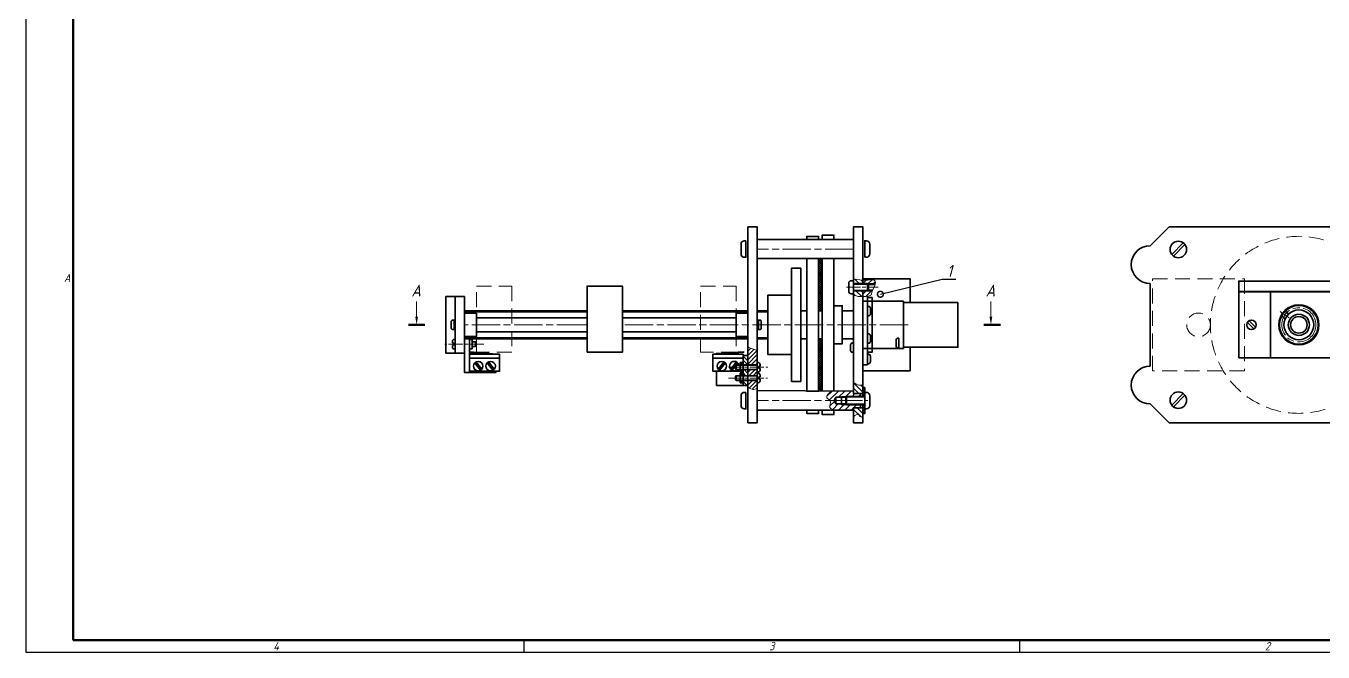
# Model space of a CAD drawing. Header units: millimetres. Extents: x -1043 to 2000, y -1432 to 1302.
# Drawn here: x 0 to 550, y -1432 to -1167 of the extents above; entities that cross this region are included whole.
import ezdxf
from ezdxf import colors
from ezdxf.entities.mleader import LeaderData, LeaderLine
from ezdxf.enums import TextEntityAlignment as Align
from ezdxf.math import Vec2, Vec3

# ---------------------------------------------------------------- set-up
doc = ezdxf.new("R2010")
doc.units = ezdxf.units.MM
for name, pattern in [('AM_ISO08W050', [18, 12, -1.5, 3, -1.5]), ('AM_ISO08W050x2', [9, 6, -0.75, 1.5, -0.75]), ('HIDDEN', [9.525, 6.35, -3.175])]:
    doc.linetypes.add(name, pattern=pattern)
doc.layers.get('0').update_dxf_attribs({"lineweight": 80})
for name, color, linetype, lineweight in [('AM_0', 7, 'Continuous', 35), ('AM_4', 3, 'Continuous', 15), ('AM_5', 3, 'Continuous', 15), ('AM_7', 4, 'AM_ISO08W050', 15), ('AM_8', 1, 'Continuous', 15), ('AM_BOR', 7, 'Continuous', 35), ('окружности', 100, 'HIDDEN', 15), ('основные', 7, 'Continuous', 35), ('оч жирные', 7, 'Continuous', 70), ('тонкие', 2, 'Continuous', 15)]:
    doc.layers.add(name, color=color, linetype=linetype, lineweight=lineweight)
doc.styles.add('ACGOSTTS', font='geniso.shx', dxfattribs={"oblique": 15})
doc.styles.get("Standard").update_dxf_attribs({"font": 'geniso.shx', "oblique": 15})
pattern_1 = [(135, (119.0101, -1816.3856), (-1.122532, -1.122532), [])]
pattern_2 = [(45, (50.6077, -1746.964), (-0.8980256, 0.8980256), [])]
pattern_3 = [(45, (50.60768, -1746.96402), (-0.21213203, 0.21213203), [])]
pattern_4 = [(45, (119.0101, -1816.38565), (-0.3535534, 0.3535534), [])]
pattern_5 = [(45, (-208.5956, -1819.1855), (-1.122532, 1.122532), [])]

# ---------------------------------------------------------------- blocks, each defined once
blk = doc.blocks.new('GOST_A1_LANDSCAPE')
at = {"layer": 'AM_BOR', "color": 1, "lineweight": 25}
for p, q in [((0, 594), (0, 0)), ((0, 0), (841, 0)), ((211, 5), (211, 0)), ((421, 5), (421, 0))]:
    blk.add_line(p, q, dxfattribs=at)
at = {"layer": 'AM_BOR', "color": 7, "lineweight": 50}
for p, q in [((20, 589), (20, 5)), ((20, 5), (836, 5))]:
    blk.add_line(p, q, dxfattribs=at)
at = {"layer": 'AM_BOR', "color": 1, "lineweight": 25, "style": 'ACGOSTTS', "oblique": 15}
for s, p in [('A', (17.5, 158.5)), ('4', (106, 2.5)), ('3', (316, 2.5)), ('2', (526, 2.5))]:
    blk.add_text(s, height=3.5, dxfattribs=at).set_placement(p, align=Align.MIDDLE_CENTER)
blk = doc.blocks.new('_DotSmall')
at = {"color": 0, "linetype": 'ByBlock', "const_width": 0.5}
blk.add_lwpolyline([(-0.0625, 0, 1), (0.0625, 0, 1)], format="xyb", close=True, dxfattribs=at)

msp = doc.modelspace()

# ---------------------------------------------------------------- hatches: boundary and pattern name
at = {"layer": 'AM_4'}
h = msp.add_hatch(dxfattribs=at)
h.set_pattern_fill('ANSI31', color=256, scale=0.5, angle=90, style=0)
h.set_pattern_definition([(135, (-208.5956, -1819.1855), (-1.122532, -1.122532), [])])
h.paths.add_polyline_path([(351.989, -1274.513), (350.58, -1274.191), (350.58, -1276.24), (354.58, -1276.24), (354.58, -1274.818), (354.304, -1274.812), (353.226, -1274.712)])
h.paths.add_polyline_path([(354.58, -1279.32), (352.74, -1279.32), (350.58, -1279.32), (350.58, -1280.53), (350.58, -1280.95), (351.061, -1281.261), (351.726, -1281.491), (352.525, -1281.648), (353.406, -1281.739), (354.319, -1281.772), (354.58, -1281.767)])
h = msp.add_hatch(dxfattribs=at)
h.set_pattern_fill('ANSI31', color=256, scale=0.5, style=0)
h.set_pattern_definition(pattern_5)
h.paths.add_polyline_path([(359.844, -1275.419), (359.779, -1275.237), (359.686, -1275.073), (359.562, -1274.929), (359.4, -1274.806), (359.195, -1274.709), (358.942, -1274.638), (358.634, -1274.597), (358.266, -1274.588), (357.833, -1274.613), (357.327, -1274.67), (356.736, -1274.741), (356.045, -1274.804), (355.239, -1274.835), (354.58, -1274.818), (354.58, -1276.24), (356.58, -1276.24), (359.857, -1276.24), (359.883, -1276.071), (359.896, -1275.836), (359.883, -1275.619)])
h = msp.add_hatch(dxfattribs=at)
h.set_pattern_fill('ANSI31', color=256, scale=0.5, style=0)
h.set_pattern_definition(pattern_5)
h.paths.add_polyline_path([(354.58, -1279.32), (354.58, -1281.767), (355.212, -1281.754), (356.034, -1281.693), (356.734, -1281.597), (357.274, -1281.472), (357.667, -1281.321), (357.94, -1281.143), (358.119, -1280.939), (358.229, -1280.712), (358.298, -1280.461), (358.352, -1280.187), (358.417, -1279.892), (358.513, -1279.576), (358.61, -1279.32)])
at = {"layer": 'AM_8'}
h = msp.add_hatch(dxfattribs=at)
h.set_pattern_fill('_U', color=256, scale=0.61, angle=45, style=0, double=1, pattern_type=0)
h.set_pattern_definition([(45, (54.6077, -1744.9251), (-0.43133514, 0.43133514), []), (135, (54.6077, -1744.9251), (-0.43133514, -0.43133514), [])])
h.paths.add_polyline_path([(335.83, -1265.608), (335.83, -1287.722), (337.326, -1287.722), (337.326, -1299.722), (335.83, -1299.722), (335.83, -1321.837), (337.33, -1321.837), (337.33, -1265.608)])
h = msp.add_hatch(dxfattribs=at)
h.set_pattern_fill('ANSI31', color=256, scale=0.4, angle=90, style=0)
h.set_pattern_definition([(135, (50.6077, -1746.964), (-0.8980256, -0.8980256), [])])
h.paths.add_polyline_path([(305.851, -1306.716), (303.851, -1306.716), (303.851, -1310.686), (305.851, -1310.686)])
h.paths.add_polyline_path([(305.851, -1312.686), (303.851, -1312.686), (303.851, -1315.278), (305.851, -1315.278)])
h.paths.add_polyline_path([(303.851, -1319.405), (305.851, -1319.405), (305.851, -1317.278), (303.851, -1317.278), (303.851, -1318.242)])
h = msp.add_hatch(dxfattribs=at)
h.set_pattern_fill('ANSI31', color=256, scale=0.4, style=0)
h.set_pattern_definition(pattern_2)
h.paths.add_polyline_path([(309.851, -1304.541), (309.092, -1304.277), (308.112, -1304.071), (307.261, -1303.713), (306.425, -1303.45), (305.851, -1303.317), (305.851, -1310.686), (309.851, -1310.686)])
h.paths.add_polyline_path([(309.204, -1320.925), (309.851, -1320.568), (309.851, -1319.01), (309.851, -1317.278), (305.851, -1317.278), (305.851, -1318.242), (305.851, -1319.405), (305.851, -1319.831), (306.068, -1320.203), (307.937, -1321.122)])
h = msp.add_hatch(dxfattribs=at)
h.set_pattern_fill('_U', color=256, scale=0.3, angle=45, style=0, pattern_type=0)
h.set_pattern_definition(pattern_3)
h.paths.add_polyline_path([(302.651, -1310.686), (303.851, -1310.686), (303.851, -1309.686), (302.651, -1309.686)])
h = msp.add_hatch(dxfattribs=at)
h.set_pattern_fill('_U', color=256, scale=0.3, angle=45, style=0, pattern_type=0)
h.set_pattern_definition(pattern_3)
h.paths.add_polyline_path([(303.851, -1313.42), (303.851, -1312.686), (302.651, -1312.686), (302.651, -1313.686), (303.851, -1313.686)])
h = msp.add_hatch(dxfattribs=at)
h.set_pattern_fill('ANSI31', color=256, scale=0.4, style=0)
h.set_pattern_definition(pattern_2)
h.paths.add_polyline_path([(309.851, -1314.242), (309.851, -1312.686), (305.851, -1312.686), (305.851, -1315.278), (309.851, -1315.278)])
h = msp.add_hatch(dxfattribs=at)
h.set_pattern_fill('_U', color=256, scale=0.3, angle=45, style=0, pattern_type=0)
h.set_pattern_definition(pattern_3)
h.paths.add_polyline_path([(302.651, -1314.242), (302.651, -1315.278), (303.851, -1315.278), (303.851, -1314.242)])
h = msp.add_hatch(dxfattribs=at)
h.set_pattern_fill('_U', color=256, scale=0.3, angle=45, style=0, pattern_type=0)
h.set_pattern_definition(pattern_3)
h.paths.add_polyline_path([(302.651, -1318.242), (303.851, -1318.242), (303.851, -1317.278), (302.651, -1317.278)])
h = msp.add_hatch(dxfattribs=at)
h.set_pattern_fill('ANSI31', color=256, scale=0.5, angle=90, style=0)
h.set_pattern_definition(pattern_1)
edge = h.paths.add_edge_path()
edge.add_spline(control_points=[(354.58, -1319.122), (353.994, -1319.222), (352.542, -1319.472), (351.313, -1318.609), (350.58, -1318.094)], knot_values=[0, 0, 0, 0, 1.7258996, 4.2776179, 4.2776179, 4.2776179, 4.2776179], degree=3, periodic=0)
edge.add_line((350.58, -1318.094), (350.58, -1322.837))
edge.add_line((350.58, -1322.837), (353.58, -1322.837))
edge.add_line((353.58, -1322.837), (354.58, -1322.837))
edge.add_line((354.58, -1322.837), (354.58, -1319.122))
edge = h.paths.add_edge_path()
edge.add_spline(control_points=[(354.58, -1332.729), (354.269, -1332.784), (353.47, -1332.924), (352.644, -1331.004), (351.379, -1332.025), (350.58, -1332.669)], knot_values=[0, 0, 0, 0, 0.8745598, 2.2433555, 4.5836616, 4.5836616, 4.5836616, 4.5836616], degree=3, periodic=0)
edge.add_line((350.58, -1332.669), (350.643, -1331.708))
edge.add_line((350.643, -1331.708), (354.643, -1331.708))
edge.add_line((354.643, -1331.708), (354.58, -1332.729))
edge = h.paths.add_edge_path()
edge.add_spline(control_points=[(350.58, -1332.669), (351.379, -1332.025), (352.644, -1331.004), (353.47, -1332.924), (354.269, -1332.784), (354.58, -1332.729)], knot_values=[0, 0, 0, 0, 2.3403061, 3.7091018, 4.5836616, 4.5836616, 4.5836616, 4.5836616], degree=3, periodic=0)
edge.add_line((354.58, -1332.729), (354.58, -1328.837))
edge.add_line((354.58, -1328.837), (353.58, -1328.837))
edge.add_line((353.58, -1328.837), (350.58, -1328.837))
edge.add_line((350.58, -1328.837), (350.58, -1329.837))
edge.add_line((350.58, -1329.837), (350.58, -1332.669))
h = msp.add_hatch(dxfattribs=at)
h.set_pattern_fill('ANSI31', color=256, scale=0.6, style=0)
h.set_pattern_definition([(45, (119.0101, -1816.3856), (-1.3470384, 1.3470384), [])])
edge = h.paths.add_edge_path()
edge.add_line((353.58, -1322.837), (350.58, -1322.837))
edge.add_line((350.58, -1322.837), (350.58, -1321.837))
edge.add_line((350.58, -1321.837), (341.341, -1321.772))
edge.add_spline(control_points=[(341.341, -1321.772), (340.096, -1322.813), (338.223, -1324.379), (340.351, -1325.337), (340.634, -1325.837)], knot_values=[0, 0, 0, 0, 3.4667411, 5.2138903, 5.2138903, 5.2138903, 5.2138903], degree=3, periodic=0)
edge.add_line((340.634, -1325.837), (342.358, -1325.837))
edge.add_line((342.358, -1325.837), (343.18, -1324.411))
edge.add_line((343.18, -1324.411), (344.98, -1324.411))
edge.add_line((344.98, -1324.411), (345.58, -1324.087))
edge.add_line((345.58, -1324.087), (353.58, -1324.087))
edge.add_line((353.58, -1324.087), (353.58, -1322.837))
edge = h.paths.add_edge_path()
edge.add_line((353.58, -1327.587), (347.621, -1327.587))
edge.add_line((347.621, -1327.587), (345.58, -1327.587))
edge.add_line((345.58, -1327.587), (344.98, -1327.262))
edge.add_line((344.98, -1327.262), (343.18, -1327.262))
edge.add_line((343.18, -1327.262), (342.358, -1325.837))
edge.add_line((342.358, -1325.837), (340.634, -1325.837))
edge.add_spline(control_points=[(340.634, -1325.837), (341.117, -1326.689), (339.654, -1329.315), (342.023, -1329.668), (343.154, -1329.837)], knot_values=[5.2138903, 5.2138903, 5.2138903, 5.2138903, 8.1895192, 10.9098806, 10.9098806, 10.9098806, 10.9098806], degree=3, periodic=0)
edge.add_line((343.154, -1329.837), (350.58, -1329.837))
edge.add_line((350.58, -1329.837), (350.58, -1328.837))
edge.add_line((350.58, -1328.837), (353.58, -1328.837))
edge.add_line((353.58, -1328.837), (353.58, -1327.587))
h = msp.add_hatch(dxfattribs=at)
h.set_pattern_fill('_U', color=256, scale=0.5, angle=45, style=0, pattern_type=0)
h.set_pattern_definition(pattern_4)
h.paths.add_polyline_path([(354.58, -1320.337), (354.58, -1323.722), (355.38, -1323.722), (355.38, -1320.337)])
h = msp.add_hatch(dxfattribs=at)
h.set_pattern_fill('ANSI31', color=256, scale=0.5, angle=90, style=0)
h.set_pattern_definition(pattern_1)
edge = h.paths.add_edge_path()
edge.add_line((350.58, -1328.837), (350.58, -1329.837))
edge.add_line((350.58, -1329.837), (350.58, -1332.669))
edge.add_spline(control_points=[(350.58, -1332.669), (351.379, -1332.025), (352.644, -1331.004), (353.47, -1332.924), (354.269, -1332.784), (354.58, -1332.729)], knot_values=[0, 0, 0, 0, 2.3403061, 3.7091018, 4.5836616, 4.5836616, 4.5836616, 4.5836616], degree=3, periodic=0)
edge.add_line((354.58, -1332.729), (354.58, -1328.837))
edge.add_line((354.58, -1328.837), (353.58, -1328.837))
edge.add_line((353.58, -1328.837), (350.58, -1328.837))
h = msp.add_hatch(dxfattribs=at)
h.set_pattern_fill('_U', color=256, scale=0.5, angle=45, style=0, pattern_type=0)
h.set_pattern_definition(pattern_4)
h.paths.add_polyline_path([(355.38, -1331.337), (355.38, -1327.951), (354.58, -1327.951), (354.58, -1331.337)])

# ---------------------------------------------------------------- linework, layer by layer
at = {"layer": 'AM_0'}
for p, q in [((358.681, -1276.573), (359.787, -1276.573)), ((345.58, -1327.587), (345.58, -1324.087)), ((342.358, -1325.837), (343.18, -1324.411)), ((342.358, -1325.837), (343.18, -1327.262)), ((347.38, -1324.411), (343.18, -1324.411)), ((343.18, -1327.262), (343.18, -1324.411)), ((347.38, -1327.262), (343.18, -1327.262))]:
    msp.add_line(p, q, dxfattribs=at)
at = {"layer": 'AM_4'}
for p, q in [((356.93, -1276.573), (350.58, -1276.573)), ((356.93, -1278.986), (350.58, -1278.986)), ((356.541, -1276.24), (359.867, -1276.24)), ((356.541, -1279.32), (358.61, -1279.32)), ((300.664, -1310.903), (309.851, -1310.903)), ((300.664, -1312.47), (309.851, -1312.47)), ((300.664, -1315.494), (309.851, -1315.494)), ((300.664, -1317.061), (309.851, -1317.061)), ((345.58, -1324.087), (344.98, -1324.411)), ((354.53, -1324.087), (345.58, -1324.087)), ((345.58, -1327.587), (344.98, -1327.262)), ((354.53, -1327.587), (345.58, -1327.587)), ((347.38, -1324.411), (355.38, -1324.411)), ((347.38, -1327.262), (355.38, -1327.262))]:
    msp.add_line(p, q, dxfattribs=at)
for points in [[(350.58, -1274.191), (351.989, -1274.513), (353.226, -1274.712), (354.304, -1274.812), (355.239, -1274.835), (356.045, -1274.804), (356.736, -1274.741), (357.327, -1274.67), (357.833, -1274.613), (358.266, -1274.588), (358.634, -1274.597), (358.942, -1274.638), (359.195, -1274.709), (359.4, -1274.806), (359.562, -1274.929), (359.686, -1275.073), (359.779, -1275.237), (359.844, -1275.419), (359.883, -1275.619), (359.896, -1275.836), (359.883, -1276.071), (359.844, -1276.324), (359.78, -1276.595), (359.69, -1276.884), (359.575, -1277.192), (359.436, -1277.517), (359.28, -1277.855), (359.115, -1278.202), (358.947, -1278.552), (358.786, -1278.901), (358.639, -1279.244), (358.513, -1279.576), (358.417, -1279.892), (358.352, -1280.187), (358.298, -1280.461), (358.229, -1280.712), (358.119, -1280.939), (357.94, -1281.143), (357.667, -1281.321), (357.274, -1281.472), (356.734, -1281.597), (356.034, -1281.693), (355.212, -1281.754), (354.319, -1281.772), (353.406, -1281.739), (352.525, -1281.648), (351.726, -1281.491), (351.061, -1281.261), (350.58, -1280.95)], [(305.851, -1303.152), (309.851, -1304.541)], [(309.851, -1320.568), (309.254, -1320.844), (308.778, -1321.035), (308.377, -1321.135), (308.003, -1321.139), (307.611, -1321.04), (307.153, -1320.833), (306.582, -1320.512), (305.851, -1320.072)]]:
    msp.add_lwpolyline(points, dxfattribs=at)
at = {"layer": 'AM_5'}
for p, q in [((165.512, -1283.903), (165.512, -1290.222)), ((408.817, -1283.903), (408.817, -1290.222))]:
    msp.add_line(p, q, dxfattribs=at)
at = {"layer": 'AM_5', "linetype": 'Continuous'}
for points in [[(164.928, -1290.222), (166.095, -1290.222), (165.512, -1293.722)], [(408.233, -1290.222), (409.4, -1290.222), (408.817, -1293.722)]]:
    msp.add_trace(points, dxfattribs=at)
at = {"layer": 'AM_7'}
for p, q in [((350.58, -1261.608), (309.851, -1261.608)), ((236.851, -1293.722), (185.851, -1293.722)), ((237.714, -1293.722), (236.851, -1293.722)), ((373.773, -1293.722), (252.714, -1293.722)), ((350.58, -1325.837), (309.851, -1325.837))]:
    msp.add_line(p, q, dxfattribs=at)
at = {"layer": 'AM_7', "linetype": 'AM_ISO08W050x2'}
for p, q in [((347.58, -1277.78), (361.08, -1277.78)), ((531.371, -1288.062), (535.236, -1290.823)), ((194.039, -1301.918), (177.42, -1301.918)), ((297.664, -1311.686), (314.283, -1311.686)), ((297.664, -1316.278), (314.209, -1316.278)), ((339.358, -1325.837), (357.58, -1325.837))]:
    msp.add_line(p, q, dxfattribs=at)
at = {"layer": 'AM_7'}
msp.add_circle((539.285, -1293.722), 7.25, dxfattribs=at)
at = {"layer": 'окружности'}
for points in [[(477.285, -1274.222), (516.285, -1274.222), (516.285, -1313.222), (477.285, -1313.222)], [(190.851, -1277.337), (205.851, -1277.337), (205.851, -1305.337), (190.851, -1305.337)], [(285.851, -1277.337), (300.851, -1277.337), (300.851, -1305.337), (285.851, -1305.337)]]:
    msp.add_lwpolyline(points, close=True, dxfattribs=at)
for centre, radius in [((539.285, -1293.722), 37.5), ((496.785, -1293.722), 5)]:
    msp.add_circle(centre, radius, dxfattribs=at)
at = {"layer": 'основные'}
for p, q in [((490.324, -1258.999), (485.414, -1263.887)), ((486.119, -1264.595), (491.029, -1259.708)), ((305.851, -1276.663), (305.851, -1277.663)), ((305.851, -1280.663), (305.851, -1279.663)), ((350.58, -1276.24), (356.58, -1276.24)), ((350.58, -1279.32), (356.58, -1279.32)), ((358.61, -1279.32), (352.74, -1279.32)), ((356.93, -1276.573), (356.58, -1276.24)), ((356.58, -1276.24), (356.58, -1279.32)), ((356.58, -1279.32), (356.93, -1278.986)), ((356.89, -1276.573), (358.681, -1276.573)), ((356.89, -1278.986), (358.75, -1278.986)), ((356.93, -1278.986), (356.93, -1276.573)), ((513.785, -1279.722), (513.785, -1307.722)), ((564.785, -1279.722), (513.785, -1279.722)), ((527.285, -1279.722), (527.285, -1307.722)), ((369.834, -1283.722), (354.58, -1283.722)), ((356.58, -1310.722), (356.581, -1281.618)), ((356.58, -1285.616), (356.58, -1282.536)), ((369.834, -1283.722), (358.58, -1283.722)), ((369.834, -1283.722), (371.834, -1283.722)), ((371.834, -1283.722), (371.834, -1303.778)), ((371.834, -1283.722), (371.834, -1303.778)), ((185.851, -1288.277), (237.714, -1288.277)), ((252.714, -1288.277), (305.851, -1288.277)), ((309.851, -1288.277), (314.28, -1288.277)), ((328.28, -1287.722), (330.83, -1287.722)), ((335.83, -1287.722), (337.326, -1287.722)), ((337.33, -1288.222), (337.33, -1299.222)), ((342.33, -1288.222), (342.33, -1299.222)), ((345.819, -1287.722), (345.819, -1299.722)), ((356.58, -1303.778), (356.58, -1288.055)), ((350.58, -1293.722), (350.58, -1296.222)), ((520.216, -1295.443), (517.471, -1292.711)), ((518.176, -1292.002), (520.921, -1294.734)), ((181.151, -1301.418), (180.651, -1301.418)), ((181.151, -1302.418), (181.151, -1301.418)), ((185.851, -1299.168), (237.714, -1299.168)), ((252.714, -1299.168), (305.851, -1299.168)), ((309.851, -1299.168), (314.28, -1299.168)), ((330.83, -1299.722), (328.28, -1299.722)), ((335.83, -1299.722), (337.326, -1299.722)), ((350.58, -1303.369), (350.58, -1302.369)), ((180.651, -1302.418), (181.151, -1302.418)), ((187.851, -1304.155), (187.851, -1304.426)), ((199.331, -1306.185), (187.851, -1305.221)), ((197.998, -1306.196), (197.398, -1306.196)), ((199.4, -1306.191), (199.331, -1306.185)), ((199.4, -1306.191), (199.4, -1306.191)), ((292.302, -1305.942), (292.372, -1305.936)), ((292.302, -1306.214), (292.302, -1305.942)), ((292.372, -1305.936), (304.088, -1305.143)), ((293.704, -1306.196), (294.304, -1306.196)), ((304.088, -1305.143), (304.111, -1305.346)), ((354.58, -1303.778), (369.834, -1303.778)), ((358.58, -1303.778), (369.834, -1303.778)), ((369.834, -1303.778), (371.834, -1303.778)), ((513.785, -1307.722), (564.785, -1307.722)), ((513.785, -1307.722), (564.785, -1307.722)), ((190.851, -1310.781), (190.126, -1309.868)), ((190.661, -1309.442), (193.117, -1312.525)), ((192.575, -1312.954), (190.851, -1310.781)), ((197.834, -1312.954), (195.385, -1309.868)), ((195.92, -1309.442), (198.375, -1312.525)), ((295.783, -1309.442), (293.327, -1312.525)), ((293.869, -1312.954), (296.317, -1309.868)), ((301.041, -1309.442), (298.586, -1312.525)), ((299.128, -1312.954), (300.664, -1311.018)), ((300.851, -1310.781), (301.576, -1309.868)), ((311.051, -1311.186), (310.551, -1311.186)), ((310.551, -1311.186), (310.551, -1312.186)), ((310.551, -1312.186), (311.051, -1312.186)), ((356.58, -1310.722), (354.58, -1310.722)), ((311.051, -1315.742), (310.551, -1315.742)), ((310.551, -1315.742), (310.551, -1316.742)), ((310.551, -1316.742), (311.051, -1316.742)), ((347.621, -1324.087), (347.38, -1324.411)), ((347.621, -1324.087), (355.38, -1324.087)), ((347.621, -1324.087), (347.621, -1327.587)), ((353.58, -1322.837), (354.58, -1322.837)), ((354.58, -1323.722), (355.38, -1323.722)), ((490.324, -1322.849), (485.414, -1327.737)), ((486.119, -1328.445), (491.029, -1323.558)), ((347.38, -1324.411), (347.38, -1327.262)), ((347.621, -1327.587), (347.38, -1327.262)), ((347.621, -1327.587), (355.38, -1327.587)), ((353.58, -1328.837), (354.58, -1328.837)), ((354.58, -1327.951), (355.38, -1327.951))]:
    msp.add_line(p, q, dxfattribs=at)
for points in [[(305.851, -1279.663), (305.851, -1252.222), (309.851, -1252.222), (309.851, -1324.411)], [(354.58, -1276.24), (354.58, -1252.222), (350.58, -1252.222), (350.58, -1322.837)], [(476.285, -1260.222), (484.285, -1252.222), (573.285, -1252.222), (581.285, -1260.222)], [(335.83, -1257.608), (335.83, -1256.241), (330.83, -1256.241), (330.83, -1257.608)], [(342.33, -1257.608), (342.33, -1255.722), (337.33, -1255.722), (337.33, -1257.608)], [(330.83, -1265.608), (330.83, -1321.837)], [(335.83, -1265.608), (335.83, -1291.222)], [(335.83, -1291.222), (335.83, -1265.608)], [(337.33, -1265.608), (337.33, -1288.222)], [(337.33, -1288.222), (337.33, -1265.608)], [(342.33, -1288.222), (342.33, -1265.608)], [(354.58, -1276.24), (354.58, -1274.222), (374.58, -1274.222), (374.58, -1284.222)], [(309.851, -1327.262), (309.851, -1335.222), (305.851, -1335.222), (305.851, -1279.663)], [(354.58, -1282.536), (354.58, -1279.32)], [(354.58, -1282.536), (354.58, -1279.32)], [(354.58, -1282.536), (354.58, -1279.32)], [(354.58, -1279.722), (354.58, -1282.536)], [(476.285, -1311.222), (476.285, -1276.222)], [(345.819, -1287.722), (345.819, -1285.618), (342.33, -1285.64), (342.33, -1288.222)], [(374.58, -1303.222), (374.58, -1313.222), (354.58, -1313.222), (354.58, -1282.536)], [(354.58, -1285.616), (354.58, -1307.722)], [(354.58, -1324.087), (354.58, -1285.616)], [(358.58, -1301.737), (358.58, -1282.195), (356.58, -1282.195), (356.562, -1299.527)], [(358.58, -1285.708), (358.58, -1305.25), (356.58, -1305.25), (356.562, -1287.917)], [(237.714, -1287.722), (185.851, -1287.722), (185.851, -1299.722), (237.714, -1299.722)], [(185.851, -1296.722), (185.851, -1290.722)], [(190.851, -1290.722), (237.714, -1290.722)], [(255.851, -1287.722), (252.714, -1287.722)], [(252.714, -1290.722), (300.851, -1290.722)], [(305.851, -1287.722), (255.851, -1287.722)], [(305.851, -1290.722), (305.851, -1296.722)], [(314.28, -1287.722), (309.851, -1287.722)], [(345.819, -1299.722), (350.58, -1299.722), (350.58, -1287.722), (345.819, -1287.722)], [(237.714, -1296.722), (190.851, -1296.722)], [(300.851, -1296.722), (252.714, -1296.722)], [(335.83, -1296.222), (335.83, -1321.837)], [(335.83, -1321.837), (335.83, -1296.222)], [(189.051, -1300.863), (190.513, -1300.863), (190.701, -1301.08), (190.701, -1302.647), (190.513, -1302.863), (190.513, -1300.863), (190.513, -1302.863), (189.051, -1302.863)], [(252.714, -1299.722), (255.851, -1299.722)], [(255.851, -1299.722), (305.851, -1299.722)], [(309.851, -1299.722), (314.28, -1299.722)], [(337.33, -1299.222), (337.33, -1321.837)], [(337.33, -1321.837), (337.33, -1299.222)], [(342.33, -1321.837), (342.33, -1299.222)], [(342.33, -1299.222), (342.33, -1301.722), (345.819, -1301.75), (345.819, -1299.722)], [(197.698, -1306.196), (197.698, -1306.196), (192.055, -1305.894), (187.824, -1305.488)], [(189.051, -1313.42), (200.651, -1313.42), (200.651, -1306.196), (187.851, -1306.196), (187.851, -1313.42)], [(187.851, -1306.196), (187.904, -1313.914), (199.092, -1313.914), (199.092, -1313.42)], [(187.851, -1313.42), (200.651, -1313.42), (200.651, -1307.821), (187.851, -1307.821), (187.851, -1313.42)], [(302.651, -1313.42), (291.051, -1313.42), (291.051, -1306.196), (303.851, -1306.196), (303.851, -1313.42)], [(302.651, -1313.42), (291.051, -1313.42), (291.051, -1307.821), (303.851, -1307.821), (303.851, -1313.42)], [(292.453, -1306.196), (292.453, -1306.196), (300.063, -1305.579), (304.111, -1305.346)], [(303.851, -1306.196), (303.799, -1319.405), (292.611, -1319.405), (292.611, -1313.42)], [(357.78, -1307.722), (357.78, -1308.698)], [(309.851, -1312.686), (300.851, -1312.686), (300.664, -1312.47), (300.664, -1310.903), (300.851, -1310.686), (300.851, -1312.686), (300.851, -1310.686), (309.851, -1310.686)], [(309.851, -1317.278), (300.851, -1317.278), (300.664, -1317.061), (300.664, -1315.494), (300.851, -1315.278), (300.851, -1317.278), (300.851, -1315.278), (309.851, -1315.278)], [(350.58, -1322.837), (350.58, -1321.837), (309.851, -1321.549), (309.851, -1327.262)], [(353.58, -1324.087), (353.58, -1322.837), (350.58, -1322.837), (350.58, -1322.837)], [(354.58, -1324.087), (354.58, -1320.337), (355.38, -1320.337), (355.38, -1331.337), (354.58, -1331.337), (354.58, -1327.587)], [(309.851, -1327.262), (309.851, -1329.837), (350.58, -1329.837), (350.58, -1328.837)], [(330.83, -1329.837), (330.83, -1331.241), (335.83, -1331.241), (335.83, -1329.837)], [(337.33, -1329.837), (337.33, -1331.722), (342.33, -1331.722), (342.33, -1329.837)], [(350.58, -1328.837), (350.58, -1328.837), (353.58, -1328.837), (353.58, -1327.587)], [(350.58, -1329.837), (350.58, -1335.222), (354.58, -1335.222), (354.58, -1327.587)], [(581.285, -1327.222), (581.285, -1327.222), (573.285, -1335.222), (484.285, -1335.222), (476.285, -1327.222)]]:
    msp.add_lwpolyline(points, dxfattribs=at)
for points in [[(305.051, -1258.108), (304.351, -1258.108, 0.4142136), (302.951, -1259.508), (302.951, -1263.708, 0.4142136), (304.351, -1265.108), (305.051, -1265.108)], [(355.38, -1265.108), (356.08, -1265.108, 0.4142136), (357.48, -1263.708), (357.48, -1259.508, 0.4142136), (356.08, -1258.108), (355.38, -1258.108)], [(349.58, -1275.03), (350.58, -1275.03), (350.58, -1280.53), (349.58, -1280.53, -0.4142136), (348.58, -1279.53), (348.58, -1276.03, -0.4142136)], [(305.051, -1322.337), (304.351, -1322.337, 0.4142136), (302.951, -1323.737), (302.951, -1327.937, 0.4142136), (304.351, -1329.337), (305.051, -1329.337)], [(355.38, -1329.337), (356.08, -1329.337, 0.4142136), (357.48, -1327.937), (357.48, -1323.737, 0.4142136), (356.08, -1322.337), (355.38, -1322.337)]]:
    msp.add_lwpolyline(points, format="xyb", close=True, dxfattribs=at)
for points in [[(350.567, -1257.608), (309.851, -1257.608), (309.851, -1265.608), (350.567, -1265.608)], [(330.83, -1265.608), (335.83, -1265.608), (335.83, -1321.837), (330.83, -1321.837)], [(324.28, -1269.722), (324.28, -1317.722), (328.28, -1317.722), (328.28, -1269.722)], [(237.714, -1305.337), (252.734, -1305.337), (252.734, -1277.337), (237.714, -1277.337)], [(513.785, -1279.622), (564.538, -1279.622), (564.538, -1275.182), (513.785, -1275.182)], [(185.851, -1281.719), (185.851, -1305.725), (177.851, -1305.725), (177.851, -1281.719)], [(185.851, -1281.719), (181.851, -1281.719), (181.851, -1305.725), (185.851, -1305.725)], [(324.28, -1281.222), (324.28, -1306.222), (314.28, -1306.222), (314.28, -1281.222)], [(394.834, -1284.222), (394.834, -1303.222), (371.834, -1303.222), (371.834, -1284.222)], [(190.851, -1288.722), (190.851, -1298.722), (185.851, -1298.722), (185.851, -1288.722)], [(305.851, -1288.722), (305.851, -1298.722), (300.851, -1298.722), (300.851, -1288.722)], [(187.851, -1299.722), (185.851, -1299.722), (185.851, -1313.961), (187.851, -1313.961)], [(189.051, -1303.918), (187.851, -1303.918), (187.851, -1299.918), (189.051, -1299.918)], [(200.651, -1306.196), (187.851, -1306.196), (187.851, -1307.821), (200.651, -1307.821)], [(291.051, -1306.196), (303.851, -1306.196), (303.851, -1307.821), (291.051, -1307.821)], [(303.851, -1306.716), (305.851, -1306.716), (305.851, -1319.405), (303.851, -1319.405)], [(302.651, -1309.686), (303.851, -1309.686), (303.851, -1313.686), (302.651, -1313.686)], [(302.651, -1314.242), (303.851, -1314.242), (303.851, -1318.242), (302.651, -1318.242)]]:
    msp.add_lwpolyline(points, close=True, dxfattribs=at)
for points in [[(357.768, -1288.417), (357.768, -1289.117, -0.4142136), (356.968, -1289.917), (356.568, -1289.917), (356.568, -1285.917), (356.968, -1285.917, -0.4142136), (357.768, -1286.717), (357.768, -1288.417)], [(180.151, -1293.222), (180.151, -1292.522, -0.4142136), (180.951, -1291.722), (181.351, -1291.722), (181.351, -1295.722), (180.951, -1295.722, -0.4142136), (180.151, -1294.922), (180.151, -1293.222)], [(311.551, -1294.222), (311.551, -1294.922, -0.4142136), (310.751, -1295.722), (310.351, -1295.722), (310.351, -1291.722), (310.751, -1291.722, -0.4142136), (311.551, -1292.522), (311.551, -1294.222)], [(180.651, -1302.418), (180.651, -1303.118, 0.4142136), (181.451, -1303.918), (181.851, -1303.918), (181.851, -1299.918), (181.451, -1299.918, 0.4142136), (180.651, -1300.718), (180.651, -1301.418)], [(349.38, -1303.869), (349.38, -1304.569, 0.4142136), (350.18, -1305.369), (350.58, -1305.369), (350.58, -1301.369), (350.18, -1301.369, 0.4142136), (349.38, -1302.169), (349.38, -1303.869)], [(357.768, -1299.027), (357.768, -1298.327, 0.4142136), (356.968, -1297.527), (356.568, -1297.527), (356.568, -1301.527), (356.968, -1301.527, 0.4142136), (357.768, -1300.727), (357.768, -1299.027)], [(368.634, -1300.911), (368.634, -1300.211, -0.4142136), (369.434, -1299.411), (369.834, -1299.411), (369.834, -1303.411), (369.434, -1303.411, -0.4142136), (368.634, -1302.611), (368.634, -1300.911)], [(357.78, -1307.698), (357.78, -1306.998, 0.4142136), (356.98, -1306.198), (356.58, -1306.198), (356.58, -1310.198), (356.98, -1310.198, 0.4142136), (357.78, -1309.398), (357.78, -1307.698)], [(357.78, -1308.698), (357.78, -1309.398, -0.4142136), (356.98, -1310.198), (356.58, -1310.198), (356.58, -1307.722)], [(311.051, -1311.186), (311.051, -1310.486, 0.4142136), (310.251, -1309.686), (309.851, -1309.686), (309.851, -1313.686), (310.251, -1313.686, 0.4142136), (311.051, -1312.886), (311.051, -1312.186)], [(311.051, -1315.742), (311.051, -1315.042, 0.4142136), (310.251, -1314.242), (309.851, -1314.242), (309.851, -1318.242), (310.251, -1318.242, 0.4142136), (311.051, -1317.442), (311.051, -1316.742)]]:
    msp.add_lwpolyline(points, format="xyb", dxfattribs=at)
for centre, radius in [((488.221, -1261.797), 3.5), ((539.285, -1293.722), 8.5), ((539.285, -1293.722), 8.2), ((539.285, -1293.722), 6.3), ((539.285, -1293.722), 4.5), ((539.285, -1293.722), 3.5), ((519.196, -1293.722), 2), ((191.608, -1311.196), 2), ((196.881, -1311.196), 2), ((294.822, -1311.196), 2), ((488.221, -1325.647), 3.5)]:
    msp.add_circle(centre, radius, dxfattribs=at)
for centre, radius, start, end in [((476.285, -1268.222), 8, 90, 270), ((533.389, -1289.503), 1.375, 194.51951, 282.1834), ((533.389, -1289.503), 1.375, 6.64043, 94.30432), ((300.081, -1311.196), 2, 14.76173, 311.82371), ((476.285, -1319.222), 8, 90, 270)]:
    msp.add_arc(centre, radius, start, end, dxfattribs=at)
at = {"layer": 'оч жирные'}
for p, q in [((169.012, -1293.722), (162.012, -1293.722)), ((412.847, -1293.722), (405.847, -1293.722))]:
    msp.add_line(p, q, dxfattribs=at)
at = {"layer": 'тонкие'}
for points in [[(350.58, -1318.094), (352.859, -1319.243), (354.58, -1319.122)], [(341.341, -1321.772), (339.374, -1324.626), (340.634, -1325.837), (340.634, -1328.812), (343.154, -1329.837)], [(350.58, -1332.669), (352.738, -1331.762), (353.706, -1332.729), (354.58, -1332.729)]]:
    msp.add_spline(points, degree=3, dxfattribs=at)

# ---------------------------------------------------------------- block references
at = {"layer": 'основные', "lineweight": 0}
msp.add_blockref('GOST_A1_LANDSCAPE', (0, -1432.366), dxfattribs=at)

# ---------------------------------------------------------------- texts
at = {"layer": 'основные', "char_height": 5, "attachment_point": 1}
for insert in [(163.277, -1276.733), (406.582, -1276.733)]:
    msp.add_mtext('А', dxfattribs=dict(at, insert=insert))

# ---------------------------------------------------------------- leaders
at = {"layer": 'AM_4'}
ml = msp.add_multileader_mtext('Standard', dxfattribs=at)
ml.set_content('1', color=256)
ml.set_leader_properties()
ml.set_arrow_properties(name='DOTSMALL')
ml.build(insert=Vec2(0, 0))
ml.multileader.update_dxf_attribs({"text_left_attachment_type": 6, "text_right_attachment_type": 6, "dogleg_length": 0, "arrow_head_size": 5})
ctx = ml.context
ctx.base_point, ctx.char_height, ctx.arrow_head_size, ctx.plane_origin = Vec3(388.184, -1274.364), 5, 5, Vec3(361.99, -1280.761)
ctx.left_attachment, ctx.right_attachment = 6, 6
notes = []
notes.append((ctx, [(0, (1, 1, 0), (388.184, -1274.364), (1, 0), 0, [(0, [(361.99, -1280.761)], 0, [])])]))
ctx.mtext.insert, ctx.mtext.flow_direction = Vec3(390.184, -1268.364), 5
for ctx, leaders in notes:
    for number, flags, end, landing, length, lines in leaders:
        leader = LeaderData()
        leader.index, (leader.has_last_leader_line, leader.has_dogleg_vector, leader.attachment_direction) = number, flags
        leader.last_leader_point, leader.dogleg_vector, leader.dogleg_length = Vec3(end), Vec3(landing), length
        for number, points, colour, breaks in lines:
            line = LeaderLine()
            line.index, line.vertices, line.color, line.breaks = number, Vec3.list(points), colors.encode_raw_color(colour), breaks
            leader.lines.append(line)
        ctx.leaders.append(leader)

doc.saveas('drawing.dxf')
